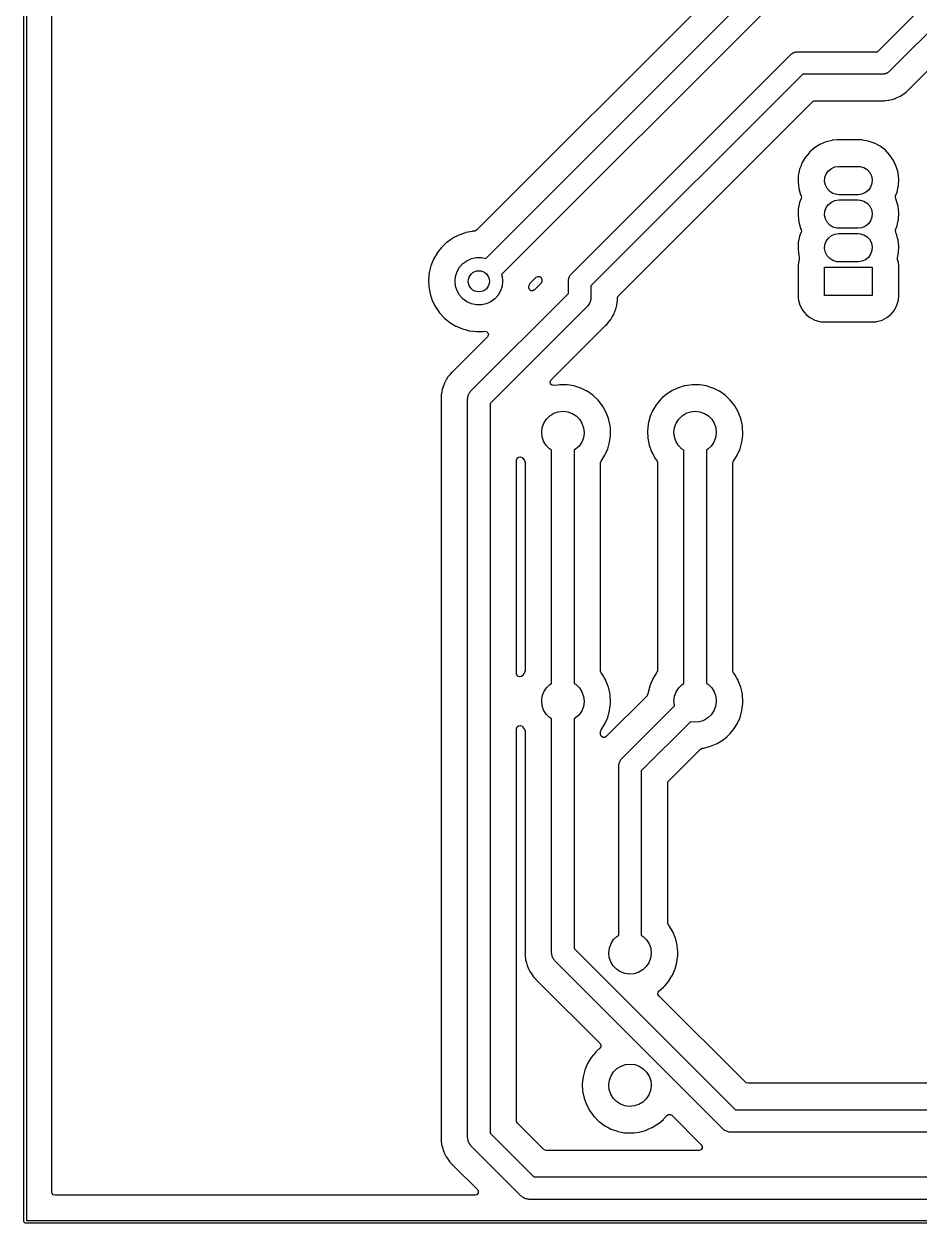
# Model space of a CAD drawing. Extents: x 86.3 to 160.1, y -151.8 to -76.2.
# Drawn here: x 86.31 to 120.14, y -151.81 to -106.47 of the extents above; entities that cross this region are included whole.
import ezdxf

# ---------------------------------------------------------------- set-up
doc = ezdxf.new("R2010")
doc.units = 0
doc.layers.add('BLACK', color=7, linetype='CONTINUOUS')

msp = doc.modelspace()

# ---------------------------------------------------------------- linework, layer by layer
at = {"layer": 'BLACK', "linetype": 'CONTINUOUS'}
for p, q in [((86.31, -151.765), (86.31, -76.2)), ((86.41, -76.25), (86.41, -151.715)), ((87.3605, -150.638), (87.3605, -77.3265)), ((113.847, -103.847), (103.42, -114.274)), ((103.764, -115.345), (114.634, -104.474)), ((118.569, -107.525), (121.495, -104.599)), ((122.221, -105.076), (119.046, -108.251)), ((115.111, -105.2), (104.363, -115.948)), ((119.833, -108.878), (122.889, -105.822)), ((107.014, -115.904), (115.269, -107.649)), ((115.269, -107.649), (115.297, -107.63)), ((115.297, -107.63), (115.32, -107.606)), ((115.32, -107.606), (115.35, -107.591)), ((115.35, -107.591), (115.377, -107.571)), ((115.377, -107.571), (115.409, -107.561)), ((115.409, -107.561), (115.439, -107.546)), ((115.439, -107.546), (115.472, -107.541)), ((115.472, -107.541), (115.504, -107.53)), ((115.504, -107.53), (115.537, -107.53)), ((115.537, -107.53), (115.57, -107.525)), ((115.57, -107.525), (118.569, -107.525)), ((118.843, -108.359), (118.811, -108.37)), ((118.876, -108.354), (118.843, -108.359)), ((118.906, -108.339), (118.876, -108.354)), ((118.938, -108.329), (118.906, -108.339)), ((118.965, -108.309), (118.938, -108.329)), ((118.995, -108.294), (118.965, -108.309)), ((119.018, -108.27), (118.995, -108.294)), ((119.046, -108.251), (119.018, -108.27)), ((115.746, -108.375), (107.74, -116.381)), ((118.745, -108.375), (115.746, -108.375)), ((118.778, -108.37), (118.745, -108.375)), ((118.811, -108.37), (118.778, -108.37)), ((119.286, -109.27), (119.339, -109.246)), ((119.339, -109.246), (119.34, -109.245)), ((119.34, -109.245), (119.441, -109.2)), ((119.441, -109.2), (119.445, -109.197)), ((119.445, -109.197), (119.449, -109.195)), ((119.449, -109.195), (119.453, -109.192)), ((119.453, -109.192), (119.458, -109.19)), ((119.458, -109.19), (119.549, -109.127)), ((119.549, -109.127), (119.55, -109.126)), ((119.55, -109.126), (119.641, -109.065)), ((119.641, -109.065), (119.645, -109.061)), ((119.645, -109.061), (119.649, -109.058)), ((119.649, -109.058), (119.65, -109.058)), ((119.65, -109.057), (119.654, -109.055)), ((119.65, -109.058), (119.65, -109.057)), ((119.65, -109.058), (119.65, -109.058)), ((119.654, -109.055), (119.657, -109.052)), ((119.657, -109.052), (119.676, -109.035)), ((119.676, -109.035), (119.739, -108.972)), ((119.739, -108.972), (119.741, -108.97)), ((119.741, -108.97), (119.813, -108.902)), ((119.813, -108.902), (119.816, -108.898)), ((119.816, -108.898), (119.821, -108.892)), ((119.821, -108.892), (119.833, -108.878)), ((110.547, -114.989), (116.124, -109.412)), ((116.124, -109.412), (116.186, -109.378)), ((116.186, -109.378), (116.213, -109.375)), ((116.213, -109.375), (118.69, -109.375)), ((118.69, -109.375), (118.699, -109.376)), ((118.699, -109.376), (118.76, -109.38)), ((118.76, -109.38), (118.76, -109.38)), ((118.76, -109.38), (118.765, -109.381)), ((118.765, -109.381), (118.822, -109.375)), ((118.822, -109.375), (118.875, -109.37)), ((118.875, -109.37), (118.876, -109.37)), ((118.876, -109.37), (118.981, -109.361)), ((118.981, -109.361), (118.986, -109.36)), ((118.981, -109.361), (118.981, -109.361)), ((118.986, -109.36), (118.991, -109.359)), ((118.991, -109.359), (118.996, -109.358)), ((118.996, -109.358), (119, -109.357)), ((119, -109.357), (119.006, -109.357)), ((119.006, -109.357), (119.112, -109.328)), ((119.112, -109.328), (119.114, -109.327)), ((119.114, -109.327), (119.203, -109.304)), ((119.203, -109.304), (119.215, -109.301)), ((119.215, -109.301), (119.22, -109.299)), ((119.215, -109.301), (119.215, -109.301)), ((119.22, -109.299), (119.225, -109.297)), ((119.225, -109.297), (119.229, -109.296)), ((119.229, -109.296), (119.234, -109.294)), ((119.234, -109.294), (119.239, -109.293)), ((119.239, -109.293), (119.244, -109.29)), ((119.244, -109.29), (119.286, -109.27)), ((119.244, -109.29), (119.244, -109.29)), ((116.396, -111.03), (116.187, -111.161)), ((116.401, -111.028), (116.396, -111.03)), ((116.619, -110.935), (116.401, -111.028)), ((116.401, -111.028), (116.401, -111.028)), ((116.624, -110.933), (116.619, -110.935)), ((116.619, -110.935), (116.619, -110.935)), ((116.629, -110.932), (116.624, -110.933)), ((116.859, -110.876), (116.629, -110.932)), ((116.629, -110.932), (116.629, -110.932)), ((116.864, -110.874), (116.859, -110.876)), ((116.859, -110.876), (116.859, -110.876)), ((116.869, -110.874), (116.864, -110.874)), ((117.045, -110.86), (116.869, -110.874)), ((116.869, -110.874), (116.869, -110.874)), ((117.048, -110.859), (117.045, -110.86)), ((117.045, -110.86), (117.045, -110.86)), ((117.95, -110.859), (117.048, -110.859)), ((117.951, -110.86), (117.95, -110.859)), ((117.976, -110.861), (117.951, -110.86)), ((117.951, -110.86), (117.951, -110.86)), ((117.98, -110.861), (117.976, -110.861)), ((117.976, -110.861), (117.976, -110.861)), ((117.984, -110.862), (117.98, -110.861)), ((118.065, -110.876), (117.984, -110.862)), ((117.984, -110.862), (117.984, -110.862)), ((118.223, -110.903), (118.065, -110.876)), ((118.228, -110.905), (118.223, -110.903)), ((118.452, -110.982), (118.228, -110.905)), ((118.457, -110.983), (118.452, -110.982)), ((118.452, -110.982), (118.452, -110.982)), ((118.461, -110.986), (118.457, -110.983)), ((118.67, -111.098), (118.461, -110.986)), ((115.842, -111.52), (115.729, -111.715)), ((115.845, -111.516), (115.842, -111.52)), ((115.849, -111.511), (115.845, -111.516)), ((115.999, -111.329), (115.849, -111.511)), ((116.002, -111.325), (115.999, -111.329)), ((115.999, -111.329), (115.999, -111.329)), ((116.187, -111.161), (116.002, -111.325)), ((118.674, -111.1), (118.67, -111.098)), ((118.67, -111.098), (118.67, -111.098)), ((118.871, -111.25), (118.674, -111.1)), ((119.041, -111.43), (118.871, -111.25)), ((119.179, -111.634), (119.041, -111.43)), ((115.631, -111.965), (115.603, -112.101)), ((115.632, -111.96), (115.631, -111.965)), ((115.631, -111.965), (115.631, -111.965)), ((115.671, -111.858), (115.632, -111.96)), ((115.719, -111.734), (115.671, -111.858)), ((115.721, -111.729), (115.719, -111.734)), ((115.729, -111.715), (115.721, -111.729)), ((116.72, -112.029), (116.833, -111.937)), ((116.833, -111.937), (116.966, -111.88)), ((116.966, -111.88), (117.11, -111.86)), ((117.11, -111.86), (117.84, -111.86)), ((117.84, -111.86), (117.918, -111.866)), ((117.918, -111.866), (118.058, -111.906)), ((118.058, -111.906), (118.181, -111.983)), ((118.181, -111.983), (118.279, -112.09)), ((119.284, -111.858), (119.179, -111.634)), ((119.351, -112.096), (119.284, -111.858)), ((115.582, -112.202), (115.57, -112.449)), ((115.603, -112.101), (115.582, -112.202)), ((116.576, -112.429), (116.587, -112.284)), ((116.605, -112.571), (116.576, -112.429)), ((116.587, -112.284), (116.636, -112.147)), ((116.636, -112.147), (116.72, -112.029)), ((118.279, -112.09), (118.345, -112.219)), ((118.345, -112.219), (118.374, -112.361)), ((118.374, -112.361), (118.363, -112.506)), ((119.352, -112.101), (119.351, -112.096)), ((119.369, -112.248), (119.352, -112.101)), ((119.368, -112.588), (119.38, -112.341)), ((119.38, -112.341), (119.369, -112.248)), ((115.57, -112.449), (115.599, -112.694)), ((115.599, -112.694), (115.666, -112.932)), ((116.671, -112.7), (116.605, -112.571)), ((116.769, -112.807), (116.671, -112.7)), ((116.892, -112.884), (116.769, -112.807)), ((117.032, -112.924), (116.892, -112.884)), ((118.117, -112.853), (117.984, -112.91)), ((118.23, -112.761), (118.117, -112.853)), ((118.314, -112.643), (118.23, -112.761)), ((118.363, -112.506), (118.314, -112.643)), ((119.261, -112.978), (119.318, -112.83)), ((119.318, -112.83), (119.359, -112.633)), ((119.359, -112.633), (119.367, -112.593)), ((119.367, -112.593), (119.368, -112.588)), ((119.367, -112.593), (119.367, -112.593)), ((115.632, -113.23), (115.582, -113.472)), ((115.691, -113.077), (115.632, -113.23)), ((115.666, -112.932), (115.668, -112.937)), ((115.668, -112.937), (115.688, -112.978)), ((115.688, -112.978), (115.698, -113.048)), ((115.698, -113.048), (115.691, -113.077)), ((116.636, -113.417), (116.72, -113.299)), ((116.72, -113.299), (116.833, -113.207)), ((116.833, -113.207), (116.966, -113.15)), ((116.966, -113.15), (117.11, -113.13)), ((117.11, -112.93), (117.032, -112.924)), ((117.84, -112.93), (117.11, -112.93)), ((117.11, -113.13), (117.84, -113.13)), ((117.984, -112.91), (117.84, -112.93)), ((117.84, -113.13), (117.918, -113.136)), ((117.918, -113.136), (118.058, -113.176)), ((118.058, -113.176), (118.181, -113.253)), ((118.181, -113.253), (118.279, -113.36)), ((119.252, -113.012), (119.259, -112.983)), ((119.262, -113.082), (119.252, -113.012)), ((119.259, -112.983), (119.261, -112.978)), ((119.284, -113.128), (119.262, -113.082)), ((119.351, -113.366), (119.284, -113.128)), ((115.582, -113.472), (115.57, -113.719)), ((115.57, -113.719), (115.599, -113.964)), ((116.576, -113.699), (116.587, -113.554)), ((116.605, -113.841), (116.576, -113.699)), ((116.587, -113.554), (116.636, -113.417)), ((118.279, -113.36), (118.345, -113.489)), ((118.363, -113.776), (118.314, -113.913)), ((118.345, -113.489), (118.374, -113.631)), ((118.374, -113.631), (118.363, -113.776)), ((119.38, -113.611), (119.351, -113.366)), ((119.368, -113.858), (119.38, -113.611)), ((115.599, -113.964), (115.666, -114.202)), ((115.666, -114.202), (115.668, -114.207)), ((115.668, -114.207), (115.688, -114.248)), ((115.688, -114.248), (115.698, -114.318)), ((116.671, -113.97), (116.605, -113.841)), ((116.769, -114.077), (116.671, -113.97)), ((116.892, -114.154), (116.769, -114.077)), ((117.032, -114.194), (116.892, -114.154)), ((117.11, -114.2), (117.032, -114.194)), ((117.84, -114.2), (117.11, -114.2)), ((117.984, -114.18), (117.84, -114.2)), ((118.117, -114.123), (117.984, -114.18)), ((118.23, -114.031), (118.117, -114.123)), ((118.314, -113.913), (118.23, -114.031)), ((119.252, -114.282), (119.259, -114.253)), ((119.259, -114.253), (119.316, -114.105)), ((119.316, -114.105), (119.318, -114.1)), ((119.316, -114.105), (119.316, -114.105)), ((119.318, -114.1), (119.368, -113.858)), ((102.432, -114.636), (102.29, -114.737)), ((102.506, -114.583), (102.432, -114.636)), ((102.509, -114.58), (102.506, -114.583)), ((102.506, -114.583), (102.506, -114.583)), ((102.748, -114.456), (102.509, -114.58)), ((103.002, -114.367), (102.748, -114.456)), ((103.007, -114.366), (103.002, -114.367)), ((103.262, -114.316), (103.007, -114.366)), ((103.007, -114.366), (103.007, -114.366)), ((103.266, -114.315), (103.262, -114.316)), ((103.262, -114.316), (103.262, -114.316)), ((103.311, -114.312), (103.266, -114.315)), ((103.338, -114.311), (103.311, -114.312)), ((103.358, -114.308), (103.338, -114.311)), ((103.42, -114.274), (103.358, -114.308)), ((115.632, -114.5), (115.582, -114.742)), ((115.691, -114.347), (115.632, -114.5)), ((115.698, -114.318), (115.691, -114.347)), ((116.587, -114.824), (116.636, -114.687)), ((116.636, -114.687), (116.72, -114.569)), ((116.72, -114.569), (116.833, -114.477)), ((116.833, -114.477), (116.966, -114.42)), ((116.966, -114.42), (117.11, -114.4)), ((117.11, -114.4), (117.84, -114.4)), ((117.84, -114.4), (117.918, -114.406)), ((117.918, -114.406), (118.058, -114.446)), ((118.058, -114.446), (118.181, -114.523)), ((118.181, -114.523), (118.279, -114.63)), ((118.279, -114.63), (118.345, -114.759)), ((119.262, -114.352), (119.252, -114.282)), ((119.284, -114.398), (119.262, -114.352)), ((119.301, -114.458), (119.284, -114.398)), ((119.335, -114.578), (119.301, -114.458)), ((119.351, -114.636), (119.335, -114.578)), ((119.38, -114.881), (119.351, -114.636)), ((101.927, -115.138), (101.796, -115.363)), ((101.929, -115.134), (101.927, -115.138)), ((102.096, -114.923), (101.929, -115.134)), ((102.144, -114.876), (102.096, -114.923)), ((102.287, -114.74), (102.144, -114.876)), ((102.29, -114.737), (102.287, -114.74)), ((102.287, -114.74), (102.287, -114.74)), ((108.778, -116.758), (110.547, -114.989)), ((115.582, -114.742), (115.57, -114.989)), ((115.57, -114.989), (115.599, -115.234)), ((116.576, -114.969), (116.587, -114.824)), ((116.605, -115.111), (116.576, -114.969)), ((116.671, -115.24), (116.605, -115.111)), ((118.363, -115.046), (118.314, -115.183)), ((118.345, -114.759), (118.374, -114.901)), ((118.374, -114.901), (118.363, -115.046)), ((119.329, -115.315), (119.367, -115.133)), ((119.367, -115.133), (119.368, -115.128)), ((119.367, -115.133), (119.367, -115.133)), ((119.368, -115.128), (119.38, -114.881)), ((101.693, -115.616), (101.628, -115.877)), ((101.794, -115.367), (101.693, -115.616)), ((101.796, -115.363), (101.794, -115.367)), ((101.796, -115.363), (101.796, -115.363)), ((102.777, -115.676), (102.903, -115.536)), ((102.903, -115.536), (103.055, -115.426)), ((103.055, -115.426), (103.227, -115.349)), ((103.227, -115.349), (103.411, -115.31)), ((103.411, -115.31), (103.599, -115.31)), ((103.599, -115.31), (103.764, -115.345)), ((115.585, -115.492), (115.575, -115.612)), ((115.575, -115.612), (115.575, -116.798)), ((115.619, -115.375), (115.585, -115.492)), ((115.599, -115.234), (115.619, -115.305)), ((115.619, -115.305), (115.619, -115.375)), ((116.769, -115.347), (116.671, -115.24)), ((116.892, -115.424), (116.769, -115.347)), ((117.032, -115.464), (116.892, -115.424)), ((117.11, -115.47), (117.032, -115.464)), ((117.84, -115.47), (117.11, -115.47)), ((117.984, -115.45), (117.84, -115.47)), ((118.117, -115.393), (117.984, -115.45)), ((118.23, -115.301), (118.117, -115.393)), ((118.314, -115.183), (118.23, -115.301)), ((119.331, -115.376), (119.329, -115.315)), ((119.365, -115.492), (119.331, -115.376)), ((119.375, -115.612), (119.365, -115.492)), ((119.375, -116.798), (119.375, -115.612)), ((101.628, -115.877), (101.601, -116.145)), ((102.605, -116.205), (102.625, -116.018)), ((102.625, -116.018), (102.683, -115.839)), ((102.683, -115.839), (102.777, -115.676)), ((104.363, -115.948), (104.385, -116.018)), ((104.385, -116.018), (104.405, -116.205)), ((105.438, -116.288), (105.674, -116.052)), ((105.674, -116.052), (105.737, -116.018)), ((105.737, -116.018), (105.808, -116.023)), ((105.808, -116.023), (105.864, -116.065)), ((105.864, -116.065), (105.889, -116.132)), ((106.911, -116.074), (106.926, -116.044)), ((106.926, -116.044), (106.936, -116.012)), ((106.936, -116.012), (106.956, -115.985)), ((106.956, -115.985), (106.971, -115.955)), ((106.971, -115.955), (106.995, -115.932)), ((106.995, -115.932), (107.014, -115.904)), ((116.575, -116.74), (116.575, -115.67)), ((116.575, -115.67), (118.375, -115.67)), ((118.375, -115.67), (118.375, -116.74)), ((101.601, -116.145), (101.602, -116.187)), ((101.602, -116.187), (101.609, -116.361)), ((101.609, -116.361), (101.611, -116.414)), ((101.611, -116.414), (101.66, -116.679)), ((102.625, -116.392), (102.605, -116.205)), ((102.683, -116.571), (102.625, -116.392)), ((104.385, -116.392), (104.327, -116.571)), ((104.405, -116.205), (104.385, -116.392)), ((105.392, -116.452), (105.393, -116.426)), ((105.417, -116.519), (105.392, -116.452)), ((105.393, -116.426), (105.395, -116.41)), ((105.395, -116.41), (105.402, -116.361)), ((105.402, -116.361), (105.431, -116.296)), ((105.474, -116.561), (105.417, -116.519)), ((105.431, -116.296), (105.438, -116.288)), ((105.852, -116.287), (105.607, -116.532)), ((105.868, -116.268), (105.852, -116.287)), ((105.889, -116.201), (105.868, -116.268)), ((105.889, -116.132), (105.889, -116.141)), ((105.889, -116.141), (105.889, -116.185)), ((105.889, -116.185), (105.889, -116.188)), ((105.889, -116.188), (105.889, -116.201)), ((106.89, -116.205), (106.895, -116.172)), ((106.89, -116.664), (106.89, -116.205)), ((106.895, -116.139), (106.906, -116.107)), ((106.895, -116.172), (106.895, -116.139)), ((106.906, -116.107), (106.911, -116.074)), ((107.74, -116.381), (107.74, -116.84)), ((101.66, -116.679), (101.745, -116.934)), ((101.745, -116.934), (101.747, -116.938)), ((101.747, -116.938), (101.747, -116.938)), ((101.747, -116.938), (101.829, -117.103)), ((102.777, -116.734), (102.683, -116.571)), ((102.903, -116.874), (102.777, -116.734)), ((103.055, -116.984), (102.903, -116.874)), ((103.204, -120.349), (106.89, -116.664)), ((104.107, -116.874), (103.955, -116.984)), ((104.233, -116.734), (104.107, -116.874)), ((104.327, -116.571), (104.233, -116.734)), ((105.545, -116.566), (105.474, -116.561)), ((105.607, -116.532), (105.545, -116.566)), ((107.719, -116.971), (107.704, -117.001)), ((107.724, -116.938), (107.719, -116.971)), ((107.735, -116.906), (107.724, -116.938)), ((107.74, -116.84), (107.735, -116.873)), ((107.735, -116.873), (107.735, -116.906)), ((108.739, -116.975), (108.74, -116.949)), ((108.739, -116.979), (108.739, -116.975)), ((108.74, -116.86), (108.741, -116.857)), ((108.74, -116.949), (108.74, -116.86)), ((108.741, -116.844), (108.762, -116.777)), ((108.741, -116.857), (108.741, -116.844)), ((108.762, -116.777), (108.778, -116.758)), ((115.575, -116.798), (115.575, -116.801)), ((115.575, -116.801), (115.575, -116.801)), ((115.575, -116.801), (115.58, -116.858)), ((115.58, -116.858), (115.585, -116.918)), ((115.585, -116.918), (115.641, -117.113)), ((118.375, -116.74), (116.575, -116.74)), ((119.309, -117.113), (119.365, -116.918)), ((119.365, -116.918), (119.37, -116.858)), ((119.37, -116.858), (119.375, -116.801)), ((119.375, -116.801), (119.375, -116.798)), ((119.375, -116.801), (119.375, -116.801)), ((101.829, -117.103), (101.865, -117.175)), ((101.865, -117.175), (102.018, -117.396)), ((102.018, -117.396), (102.021, -117.4)), ((102.021, -117.4), (102.198, -117.591)), ((103.227, -117.061), (103.055, -116.984)), ((103.411, -117.1), (103.227, -117.061)), ((103.599, -117.1), (103.411, -117.1)), ((103.783, -117.061), (103.599, -117.1)), ((103.955, -116.984), (103.783, -117.061)), ((107.616, -117.141), (103.93, -120.826)), ((107.635, -117.113), (107.616, -117.141)), ((107.659, -117.09), (107.635, -117.113)), ((107.674, -117.06), (107.659, -117.09)), ((107.694, -117.033), (107.674, -117.06)), ((107.704, -117.001), (107.694, -117.033)), ((108.614, -117.44), (108.617, -117.43)), ((108.617, -117.43), (108.651, -117.337)), ((108.651, -117.337), (108.652, -117.335)), ((108.652, -117.335), (108.689, -117.237)), ((108.689, -117.237), (108.691, -117.232)), ((108.691, -117.232), (108.692, -117.227)), ((108.692, -117.227), (108.693, -117.222)), ((108.693, -117.222), (108.694, -117.218)), ((108.694, -117.218), (108.696, -117.213)), ((108.696, -117.213), (108.716, -117.104)), ((108.716, -117.103), (108.737, -116.995)), ((108.716, -117.104), (108.716, -117.103)), ((108.737, -116.989), (108.738, -116.984)), ((108.737, -116.995), (108.737, -116.989)), ((108.738, -116.983), (108.739, -116.979)), ((108.738, -116.984), (108.738, -116.983)), ((108.738, -116.983), (108.738, -116.983)), ((108.738, -116.984), (108.738, -116.984)), ((115.641, -117.113), (115.735, -117.294)), ((115.735, -117.294), (115.864, -117.451)), ((119.086, -117.451), (119.215, -117.294)), ((119.215, -117.294), (119.309, -117.113)), ((102.198, -117.591), (102.198, -117.591)), ((102.198, -117.591), (102.201, -117.594)), ((102.201, -117.594), (102.409, -117.764)), ((102.409, -117.764), (102.64, -117.903)), ((108.284, -117.887), (108.29, -117.881)), ((108.29, -117.881), (108.337, -117.841)), ((108.337, -117.841), (108.341, -117.837)), ((108.341, -117.837), (108.344, -117.833)), ((108.344, -117.833), (108.41, -117.752)), ((108.344, -117.833), (108.344, -117.833)), ((108.41, -117.752), (108.412, -117.751)), ((108.412, -117.751), (108.483, -117.667)), ((108.483, -117.667), (108.485, -117.662)), ((108.485, -117.662), (108.488, -117.658)), ((108.488, -117.658), (108.491, -117.654)), ((108.491, -117.654), (108.494, -117.65)), ((108.494, -117.65), (108.549, -117.555)), ((108.549, -117.553), (108.603, -117.463)), ((108.549, -117.555), (108.549, -117.553)), ((108.603, -117.463), (108.605, -117.458)), ((108.603, -117.463), (108.603, -117.463)), ((108.605, -117.458), (108.607, -117.453)), ((108.607, -117.453), (108.609, -117.449)), ((108.609, -117.449), (108.611, -117.445)), ((108.611, -117.445), (108.614, -117.44)), ((115.864, -117.451), (115.869, -117.455)), ((115.869, -117.455), (115.873, -117.458)), ((115.873, -117.458), (116.021, -117.58)), ((116.021, -117.58), (116.202, -117.674)), ((116.202, -117.674), (116.397, -117.73)), ((116.397, -117.73), (116.429, -117.733)), ((116.429, -117.733), (116.514, -117.74)), ((116.514, -117.74), (116.514, -117.74)), ((116.514, -117.74), (116.517, -117.74)), ((116.517, -117.74), (118.433, -117.74)), ((118.433, -117.74), (118.436, -117.74)), ((118.436, -117.74), (118.521, -117.733)), ((118.436, -117.74), (118.436, -117.74)), ((118.521, -117.733), (118.553, -117.73)), ((118.553, -117.73), (118.748, -117.674)), ((118.748, -117.674), (118.929, -117.58)), ((118.929, -117.58), (119.077, -117.458)), ((119.077, -117.458), (119.081, -117.455)), ((119.081, -117.455), (119.086, -117.451)), ((103.83, -118.309), (102.536, -119.603)), ((102.64, -117.903), (102.644, -117.904)), ((102.644, -117.904), (102.644, -117.904)), ((102.644, -117.904), (102.884, -118.006)), ((102.884, -118.006), (102.884, -118.006)), ((102.884, -118.006), (102.888, -118.008)), ((102.888, -118.008), (102.984, -118.033)), ((102.984, -118.033), (103.144, -118.075)), ((103.144, -118.075), (103.144, -118.075)), ((103.144, -118.075), (103.148, -118.077)), ((103.148, -118.077), (103.152, -118.077)), ((103.152, -118.077), (103.152, -118.077)), ((103.152, -118.077), (103.301, -118.095)), ((103.301, -118.095), (103.415, -118.108)), ((103.415, -118.108), (103.684, -118.102)), ((103.684, -118.102), (103.72, -118.096)), ((103.72, -118.096), (103.79, -118.105)), ((103.79, -118.105), (103.845, -118.15)), ((103.848, -118.286), (103.83, -118.309)), ((103.845, -118.15), (103.867, -118.217)), ((103.867, -118.217), (103.848, -118.286)), ((106.236, -119.935), (108.284, -117.887)), ((102.476, -119.657), (102.41, -119.738)), ((102.479, -119.653), (102.476, -119.657)), ((102.53, -119.609), (102.479, -119.653)), ((102.536, -119.603), (102.53, -119.609)), ((102.204, -120.055), (102.169, -120.153)), ((102.206, -120.05), (102.204, -120.055)), ((102.204, -120.055), (102.204, -120.055)), ((102.209, -120.045), (102.206, -120.05)), ((102.211, -120.041), (102.209, -120.045)), ((102.213, -120.037), (102.211, -120.041)), ((102.215, -120.032), (102.213, -120.037)), ((102.271, -119.937), (102.215, -120.032)), ((102.323, -119.844), (102.271, -119.935)), ((102.271, -119.935), (102.271, -119.937)), ((102.326, -119.84), (102.323, -119.844)), ((102.323, -119.844), (102.323, -119.844)), ((102.329, -119.836), (102.326, -119.84)), ((102.332, -119.832), (102.329, -119.836)), ((102.335, -119.828), (102.332, -119.832)), ((102.337, -119.823), (102.335, -119.828)), ((102.408, -119.739), (102.337, -119.823)), ((102.41, -119.738), (102.408, -119.739)), ((106.199, -120.023), (106.22, -119.955)), ((106.219, -120.091), (106.199, -120.023)), ((106.272, -120.138), (106.219, -120.091)), ((106.22, -119.955), (106.236, -119.935)), ((106.342, -120.149), (106.272, -120.138)), ((106.49, -120.129), (106.342, -120.149)), ((106.57, -120.118), (106.49, -120.129)), ((106.574, -120.118), (106.57, -120.118)), ((106.704, -120.12), (106.574, -120.118)), ((106.574, -120.118), (106.574, -120.118)), ((106.837, -120.121), (106.704, -120.12)), ((106.842, -120.122), (106.837, -120.121)), ((106.941, -120.138), (106.842, -120.122)), ((106.842, -120.122), (106.842, -120.122)), ((107.101, -120.164), (106.941, -120.138)), ((111.57, -120.118), (111.305, -120.154)), ((111.574, -120.118), (111.57, -120.118)), ((111.704, -120.12), (111.574, -120.118)), ((111.574, -120.118), (111.574, -120.118)), ((111.837, -120.121), (111.704, -120.12)), ((111.842, -120.122), (111.837, -120.121)), ((111.941, -120.138), (111.842, -120.122)), ((111.842, -120.122), (111.842, -120.122)), ((112.101, -120.164), (111.941, -120.138)), ((102.081, -120.515), (102.079, -120.541)), ((102.079, -120.541), (102.079, -120.63)), ((102.082, -120.507), (102.081, -120.511)), ((102.081, -120.511), (102.081, -120.515)), ((102.083, -120.501), (102.082, -120.506)), ((102.082, -120.506), (102.082, -120.506)), ((102.082, -120.506), (102.082, -120.507)), ((102.082, -120.507), (102.082, -120.507)), ((102.104, -120.387), (102.083, -120.495)), ((102.083, -120.495), (102.083, -120.501)), ((102.123, -120.283), (102.104, -120.386)), ((102.104, -120.386), (102.104, -120.387)), ((102.124, -120.277), (102.123, -120.283)), ((102.126, -120.272), (102.124, -120.277)), ((102.127, -120.268), (102.126, -120.272)), ((102.128, -120.263), (102.127, -120.268)), ((102.129, -120.258), (102.128, -120.263)), ((102.168, -120.155), (102.129, -120.258)), ((102.169, -120.153), (102.168, -120.155)), ((103.085, -120.584), (103.096, -120.552)), ((103.085, -120.617), (103.085, -120.584)), ((103.096, -120.552), (103.101, -120.519)), ((103.101, -120.519), (103.116, -120.489)), ((103.116, -120.489), (103.126, -120.457)), ((103.126, -120.457), (103.146, -120.43)), ((103.146, -120.43), (103.161, -120.4)), ((103.161, -120.4), (103.185, -120.377)), ((103.185, -120.377), (103.204, -120.349)), ((107.356, -120.246), (107.101, -120.164)), ((107.361, -120.248), (107.356, -120.246)), ((107.592, -120.362), (107.361, -120.248)), ((107.361, -120.248), (107.361, -120.248)), ((107.596, -120.364), (107.592, -120.362)), ((107.816, -120.517), (107.596, -120.364)), ((108.011, -120.7), (107.816, -120.517)), ((110.523, -120.539), (110.421, -120.63)), ((110.581, -120.488), (110.523, -120.539)), ((110.585, -120.485), (110.581, -120.488)), ((110.801, -120.343), (110.585, -120.485)), ((110.585, -120.485), (110.585, -120.485)), ((110.805, -120.341), (110.801, -120.343)), ((110.995, -120.253), (110.805, -120.341)), ((111.043, -120.231), (110.995, -120.253)), ((111.048, -120.229), (111.043, -120.231)), ((111.043, -120.231), (111.043, -120.231)), ((111.269, -120.164), (111.048, -120.229)), ((111.3, -120.155), (111.269, -120.164)), ((111.305, -120.154), (111.3, -120.155)), ((111.3, -120.155), (111.3, -120.155)), ((112.356, -120.246), (112.101, -120.164)), ((112.361, -120.248), (112.356, -120.246)), ((112.592, -120.362), (112.361, -120.248)), ((112.361, -120.248), (112.361, -120.248)), ((112.596, -120.364), (112.592, -120.362)), ((112.816, -120.517), (112.596, -120.364)), ((113.011, -120.7), (112.816, -120.517)), ((102.079, -120.633), (102.077, -120.737)), ((102.077, -120.737), (102.078, -120.743)), ((102.078, -120.743), (102.078, -120.743)), ((102.078, -120.743), (102.078, -120.745)), ((102.078, -120.745), (102.079, -120.763)), ((102.079, -120.63), (102.079, -120.633)), ((102.079, -120.763), (102.079, -148.535)), ((103.08, -120.65), (103.085, -120.617)), ((103.08, -148.59), (103.08, -120.65)), ((103.93, -120.826), (103.93, -148.414)), ((108.177, -120.91), (108.011, -120.7)), ((108.31, -121.143), (108.177, -120.91)), ((110.21, -120.872), (110.071, -121.1)), ((110.381, -120.666), (110.21, -120.872)), ((110.421, -120.63), (110.381, -120.666)), ((113.177, -120.91), (113.011, -120.7)), ((113.31, -121.143), (113.177, -120.91)), ((105.963, -121.564), (106.06, -121.414)), ((106.06, -121.414), (106.187, -121.29)), ((106.187, -121.29), (106.339, -121.196)), ((106.339, -121.196), (106.508, -121.139)), ((106.508, -121.139), (106.686, -121.12)), ((106.686, -121.12), (106.863, -121.141)), ((106.863, -121.141), (107.031, -121.201)), ((107.031, -121.201), (107.181, -121.297)), ((107.181, -121.297), (107.307, -121.423)), ((107.307, -121.423), (107.401, -121.574)), ((108.407, -121.392), (108.31, -121.143)), ((108.408, -121.397), (108.407, -121.392)), ((108.455, -121.606), (108.408, -121.397)), ((109.93, -121.494), (109.902, -121.606)), ((109.967, -121.352), (109.93, -121.494)), ((109.968, -121.347), (109.967, -121.352)), ((109.967, -121.352), (109.967, -121.352)), ((109.987, -121.3), (109.968, -121.347)), ((110.069, -121.105), (109.987, -121.3)), ((110.071, -121.1), (110.069, -121.105)), ((110.069, -121.105), (110.069, -121.105)), ((110.963, -121.564), (111.06, -121.414)), ((111.06, -121.414), (111.187, -121.29)), ((111.187, -121.29), (111.339, -121.196)), ((111.339, -121.196), (111.508, -121.139)), ((111.508, -121.139), (111.686, -121.12)), ((111.686, -121.12), (111.863, -121.141)), ((111.863, -121.141), (112.031, -121.201)), ((112.031, -121.201), (112.181, -121.297)), ((112.181, -121.297), (112.307, -121.423)), ((112.307, -121.423), (112.401, -121.574)), ((113.407, -121.392), (113.31, -121.143)), ((113.408, -121.397), (113.407, -121.392)), ((113.455, -121.606), (113.408, -121.397)), ((105.88, -121.909), (105.902, -121.732)), ((105.897, -122.086), (105.88, -121.909)), ((105.902, -121.732), (105.963, -121.564)), ((107.401, -121.574), (107.46, -121.743)), ((107.48, -121.942), (107.455, -122.119)), ((107.46, -121.743), (107.48, -121.92)), ((107.48, -121.92), (107.48, -121.942)), ((108.466, -121.653), (108.455, -121.606)), ((108.466, -121.658), (108.466, -121.653)), ((108.476, -121.788), (108.466, -121.658)), ((108.466, -121.658), (108.466, -121.658)), ((108.486, -121.92), (108.476, -121.788)), ((108.483, -122.014), (108.486, -121.92)), ((109.902, -121.606), (109.875, -121.873)), ((109.875, -121.873), (109.888, -122.14)), ((110.88, -121.909), (110.902, -121.732)), ((110.897, -122.086), (110.88, -121.909)), ((110.902, -121.732), (110.963, -121.564)), ((112.401, -121.574), (112.46, -121.743)), ((112.48, -121.942), (112.455, -122.119)), ((112.46, -121.743), (112.48, -121.92)), ((112.48, -121.92), (112.48, -121.942)), ((113.466, -121.653), (113.455, -121.606)), ((113.466, -121.658), (113.466, -121.653)), ((113.476, -121.788), (113.466, -121.658)), ((113.466, -121.658), (113.466, -121.658)), ((113.486, -121.92), (113.476, -121.788)), ((113.483, -122.014), (113.486, -121.92)), ((105.954, -122.256), (105.897, -122.086)), ((106.046, -122.408), (105.954, -122.256)), ((106.17, -122.536), (106.046, -122.408)), ((107.392, -122.286), (107.293, -122.434)), ((107.455, -122.119), (107.392, -122.286)), ((108.377, -122.538), (108.434, -122.333)), ((108.434, -122.333), (108.448, -122.284)), ((108.448, -122.284), (108.449, -122.28)), ((108.448, -122.284), (108.448, -122.284)), ((108.449, -122.28), (108.467, -122.14)), ((108.467, -122.14), (108.483, -122.018)), ((108.483, -122.018), (108.483, -122.014)), ((108.483, -122.018), (108.483, -122.018)), ((109.888, -122.14), (109.94, -122.403)), ((109.94, -122.403), (110.031, -122.654)), ((110.954, -122.256), (110.897, -122.086)), ((111.046, -122.408), (110.954, -122.256)), ((111.17, -122.536), (111.046, -122.408)), ((112.392, -122.286), (112.293, -122.434)), ((112.455, -122.119), (112.392, -122.286)), ((113.377, -122.538), (113.434, -122.333)), ((113.434, -122.333), (113.448, -122.284)), ((113.448, -122.284), (113.449, -122.28)), ((113.448, -122.284), (113.448, -122.284)), ((113.449, -122.28), (113.467, -122.14)), ((113.467, -122.14), (113.483, -122.018)), ((113.483, -122.018), (113.483, -122.014)), ((113.483, -122.018), (113.483, -122.018)), ((104.951, -122.898), (105.004, -122.851)), ((105.004, -122.851), (105.074, -122.841)), ((105.074, -122.841), (105.139, -122.871)), ((105.139, -122.871), (105.157, -122.89)), ((106.255, -122.592), (106.17, -122.536)), ((106.255, -131.408), (106.255, -122.592)), ((107.164, -122.557), (107.105, -122.592)), ((107.105, -122.592), (107.105, -131.408)), ((107.293, -122.434), (107.164, -122.557)), ((108.126, -123.001), (108.264, -122.785)), ((108.264, -122.785), (108.267, -122.782)), ((108.264, -122.785), (108.264, -122.785)), ((108.267, -122.782), (108.377, -122.538)), ((110.031, -122.654), (110.033, -122.659)), ((110.033, -122.659), (110.115, -122.811)), ((110.115, -122.811), (110.157, -122.89)), ((111.255, -122.592), (111.17, -122.536)), ((111.255, -131.408), (111.255, -122.592)), ((112.164, -122.557), (112.105, -122.592)), ((112.105, -122.592), (112.105, -131.408)), ((112.293, -122.434), (112.164, -122.557)), ((113.126, -123.001), (113.264, -122.785)), ((113.264, -122.785), (113.267, -122.782)), ((113.264, -122.785), (113.264, -122.785)), ((113.267, -122.782), (113.377, -122.538)), ((104.93, -122.966), (104.951, -122.898)), ((104.93, -131.042), (104.93, -122.966)), ((105.157, -122.89), (105.163, -122.898)), ((105.163, -122.898), (105.229, -122.987)), ((105.229, -122.987), (105.254, -123.053)), ((105.254, -123.053), (105.254, -123.062)), ((105.254, -123.062), (105.254, -130.933)), ((108.105, -123.069), (108.126, -123.001)), ((108.105, -130.936), (108.105, -123.069)), ((110.157, -122.89), (110.16, -122.894)), ((110.16, -122.894), (110.16, -122.894)), ((110.16, -122.894), (110.229, -122.987)), ((110.229, -122.987), (110.254, -123.053)), ((110.254, -123.053), (110.254, -123.062)), ((110.254, -123.062), (110.254, -130.933)), ((113.105, -123.069), (113.126, -123.001)), ((113.105, -130.936), (113.105, -123.069)), ((105.21, -131.032), (105.184, -131.074)), ((105.213, -131.028), (105.21, -131.032)), ((105.225, -131.013), (105.213, -131.028)), ((105.213, -131.028), (105.213, -131.028)), ((105.234, -131.001), (105.225, -131.013)), ((105.254, -130.933), (105.234, -131.001)), ((108.106, -130.948), (108.105, -130.936)), ((108.133, -131.014), (108.106, -130.948)), ((108.177, -131.07), (108.133, -131.014)), ((110.21, -131.032), (110.184, -131.074)), ((110.213, -131.028), (110.21, -131.032)), ((110.225, -131.013), (110.213, -131.028)), ((110.213, -131.028), (110.213, -131.028)), ((110.234, -131.001), (110.225, -131.013)), ((110.254, -130.933), (110.234, -131.001)), ((113.106, -130.948), (113.105, -130.936)), ((113.133, -131.014), (113.106, -130.948)), ((113.177, -131.07), (113.133, -131.014)), ((104.937, -131.08), (104.93, -131.042)), ((104.976, -131.139), (104.937, -131.08)), ((105.042, -131.167), (104.976, -131.139)), ((105.112, -131.155), (105.042, -131.167)), ((105.164, -131.107), (105.112, -131.155)), ((105.184, -131.074), (105.164, -131.107)), ((106.06, -131.574), (106.187, -131.45)), ((106.187, -131.45), (106.255, -131.408)), ((107.105, -131.408), (107.181, -131.457)), ((107.181, -131.457), (107.307, -131.583)), ((108.26, -131.216), (108.177, -131.07)), ((108.305, -131.294), (108.26, -131.216)), ((108.31, -131.303), (108.305, -131.294)), ((108.311, -131.307), (108.31, -131.303)), ((108.405, -131.548), (108.311, -131.307)), ((108.311, -131.307), (108.311, -131.307)), ((109.978, -131.481), (109.968, -131.507)), ((110.069, -131.265), (109.978, -131.481)), ((110.071, -131.26), (110.069, -131.265)), ((110.069, -131.265), (110.069, -131.265)), ((110.075, -131.255), (110.071, -131.26)), ((110.184, -131.074), (110.075, -131.255)), ((111.06, -131.574), (111.187, -131.45)), ((111.187, -131.45), (111.255, -131.408)), ((112.105, -131.408), (112.181, -131.457)), ((112.181, -131.457), (112.307, -131.583)), ((113.26, -131.216), (113.177, -131.07)), ((113.305, -131.294), (113.26, -131.216)), ((113.31, -131.303), (113.305, -131.294)), ((113.311, -131.307), (113.31, -131.303)), ((113.405, -131.548), (113.311, -131.307)), ((113.311, -131.307), (113.311, -131.307)), ((105.88, -132.069), (105.902, -131.892)), ((105.902, -131.892), (105.963, -131.724)), ((105.963, -131.724), (106.06, -131.574)), ((107.307, -131.583), (107.401, -131.734)), ((107.401, -131.734), (107.46, -131.903)), ((107.46, -131.903), (107.48, -132.08)), ((109.862, -131.882), (108.321, -133.423)), ((108.407, -131.552), (108.405, -131.548)), ((108.43, -131.654), (108.407, -131.552)), ((108.455, -131.766), (108.43, -131.654)), ((108.466, -131.813), (108.455, -131.766)), ((108.466, -131.818), (108.466, -131.813)), ((108.47, -131.868), (108.466, -131.818)), ((108.466, -131.818), (108.466, -131.818)), ((108.486, -132.08), (108.47, -131.868)), ((109.871, -131.872), (109.862, -131.882)), ((109.898, -131.806), (109.871, -131.872)), ((109.901, -131.771), (109.898, -131.806)), ((109.902, -131.766), (109.901, -131.771)), ((109.901, -131.771), (109.901, -131.771)), ((109.903, -131.76), (109.902, -131.766)), ((109.967, -131.512), (109.903, -131.76)), ((109.968, -131.507), (109.967, -131.512)), ((109.967, -131.512), (109.967, -131.512)), ((110.88, -132.069), (110.902, -131.892)), ((110.902, -131.892), (110.963, -131.724)), ((110.963, -131.724), (111.06, -131.574)), ((112.307, -131.583), (112.401, -131.734)), ((112.401, -131.734), (112.46, -131.903)), ((112.46, -131.903), (112.48, -132.08)), ((113.407, -131.552), (113.405, -131.548)), ((113.43, -131.654), (113.407, -131.552)), ((113.455, -131.766), (113.43, -131.654)), ((113.466, -131.813), (113.455, -131.766)), ((113.466, -131.818), (113.466, -131.813)), ((113.47, -131.868), (113.466, -131.818)), ((113.466, -131.818), (113.466, -131.818)), ((113.486, -132.08), (113.47, -131.868)), ((105.897, -132.246), (105.88, -132.069)), ((105.954, -132.416), (105.897, -132.246)), ((107.455, -132.279), (107.392, -132.446)), ((107.48, -132.102), (107.455, -132.279)), ((107.48, -132.08), (107.48, -132.102)), ((108.449, -132.44), (108.483, -132.174)), ((108.483, -132.174), (108.486, -132.08)), ((108.919, -134.239), (110.901, -132.258)), ((110.897, -132.246), (110.88, -132.069)), ((110.901, -132.258), (110.897, -132.246)), ((112.455, -132.279), (112.392, -132.446)), ((112.48, -132.102), (112.455, -132.279)), ((112.48, -132.08), (112.48, -132.102)), ((113.449, -132.44), (113.483, -132.174)), ((113.483, -132.174), (113.486, -132.08)), ((106.046, -132.568), (105.954, -132.416)), ((106.17, -132.696), (106.046, -132.568)), ((106.255, -132.752), (106.17, -132.696)), ((106.255, -141.605), (106.255, -132.752)), ((107.164, -132.717), (107.105, -132.752)), ((107.105, -132.752), (107.105, -141.429)), ((107.293, -132.594), (107.164, -132.717)), ((107.392, -132.446), (107.293, -132.594)), ((108.267, -132.942), (108.377, -132.698)), ((108.377, -132.698), (108.449, -132.44)), ((112.01, -132.809), (111.841, -132.864)), ((112.164, -132.717), (112.01, -132.809)), ((112.293, -132.594), (112.164, -132.717)), ((112.392, -132.446), (112.293, -132.594)), ((113.267, -132.942), (113.377, -132.698)), ((113.377, -132.698), (113.449, -132.44)), ((104.93, -133.126), (104.951, -133.058)), ((104.93, -147.947), (104.93, -133.126)), ((104.951, -133.058), (105.004, -133.011)), ((105.004, -133.011), (105.074, -133.001)), ((105.074, -133.001), (105.139, -133.031)), ((105.139, -133.031), (105.157, -133.05)), ((105.157, -133.05), (105.229, -133.147)), ((105.229, -133.147), (105.254, -133.213)), ((105.254, -133.213), (105.254, -133.222)), ((105.254, -133.222), (105.254, -141.55)), ((108.105, -133.229), (108.126, -133.161)), ((108.105, -133.334), (108.105, -133.229)), ((108.126, -133.161), (108.264, -132.945)), ((108.264, -132.945), (108.267, -132.942)), ((108.264, -132.945), (108.264, -132.945)), ((111.503, -132.858), (109.645, -134.716)), ((111.663, -132.88), (111.503, -132.858)), ((111.841, -132.864), (111.663, -132.88)), ((113, -133.306), (113.119, -133.17)), ((113.119, -133.17), (113.122, -133.167)), ((113.119, -133.17), (113.119, -133.17)), ((113.122, -133.167), (113.135, -133.147)), ((113.135, -133.147), (113.264, -132.945)), ((113.264, -132.945), (113.267, -132.942)), ((113.264, -132.945), (113.264, -132.945)), ((108.106, -133.343), (108.105, -133.334)), ((108.131, -133.41), (108.106, -133.343)), ((108.187, -133.452), (108.131, -133.41)), ((108.258, -133.457), (108.187, -133.452)), ((108.321, -133.423), (108.258, -133.457)), ((112.268, -133.787), (112.392, -133.734)), ((112.392, -133.734), (112.509, -133.683)), ((112.509, -133.683), (112.514, -133.682)), ((112.509, -133.683), (112.509, -133.683)), ((112.514, -133.682), (112.518, -133.679)), ((112.518, -133.679), (112.737, -133.543)), ((112.518, -133.679), (112.518, -133.679)), ((112.737, -133.543), (112.741, -133.541)), ((112.737, -133.543), (112.737, -133.543)), ((112.741, -133.541), (112.873, -133.429)), ((112.873, -133.429), (112.942, -133.371)), ((112.942, -133.371), (112.946, -133.368)), ((112.942, -133.371), (112.942, -133.371)), ((112.946, -133.368), (113, -133.306)), ((110.682, -135.094), (111.878, -133.898)), ((111.878, -133.898), (111.941, -133.863)), ((111.941, -133.863), (111.954, -133.861)), ((111.954, -133.861), (112.009, -133.855)), ((112.009, -133.855), (112.014, -133.854)), ((112.014, -133.854), (112.263, -133.788)), ((112.014, -133.854), (112.014, -133.854)), ((112.263, -133.788), (112.268, -133.787)), ((108.795, -134.54), (108.8, -134.507)), ((108.795, -140.933), (108.795, -134.54)), ((108.8, -134.474), (108.811, -134.442)), ((108.8, -134.507), (108.8, -134.474)), ((108.811, -134.442), (108.816, -134.409)), ((108.816, -134.409), (108.831, -134.379)), ((108.831, -134.379), (108.841, -134.347)), ((108.841, -134.347), (108.861, -134.32)), ((108.861, -134.32), (108.876, -134.29)), ((108.876, -134.29), (108.9, -134.267)), ((108.9, -134.267), (108.919, -134.239)), ((109.645, -134.716), (109.645, -140.933)), ((110.666, -135.115), (110.682, -135.094)), ((110.645, -135.183), (110.666, -135.115)), ((110.645, -140.461), (110.645, -135.183)), ((110.646, -140.473), (110.645, -140.461)), ((110.673, -140.539), (110.646, -140.473)), ((110.717, -140.595), (110.673, -140.539)), ((108.6, -141.099), (108.727, -140.975)), ((108.727, -140.975), (108.795, -140.933)), ((109.645, -140.933), (109.721, -140.982)), ((109.721, -140.982), (109.847, -141.108)), ((110.85, -140.828), (110.717, -140.595)), ((110.851, -140.832), (110.85, -140.828)), ((110.938, -141.055), (110.851, -140.832)), ((110.851, -140.832), (110.851, -140.832)), ((107.105, -141.429), (113.206, -147.53)), ((108.42, -141.594), (108.442, -141.417)), ((108.442, -141.417), (108.503, -141.249)), ((108.503, -141.249), (108.6, -141.099)), ((109.847, -141.108), (109.941, -141.259)), ((109.941, -141.259), (110, -141.428)), ((110, -141.428), (110.02, -141.605)), ((110.947, -141.077), (110.938, -141.055)), ((110.948, -141.082), (110.947, -141.077)), ((110.999, -141.308), (110.948, -141.082)), ((111.006, -141.338), (110.999, -141.308)), ((111.006, -141.343), (111.006, -141.338)), ((111.021, -141.55), (111.006, -141.343)), ((111.006, -141.343), (111.006, -141.343)), ((105.251, -141.608), (105.249, -141.625)), ((105.249, -141.625), (105.254, -141.668)), ((105.254, -141.559), (105.251, -141.608)), ((105.254, -141.55), (105.254, -141.559)), ((105.254, -141.668), (105.26, -141.735)), ((105.26, -141.735), (105.26, -141.736)), ((105.26, -141.736), (105.269, -141.841)), ((105.269, -141.841), (105.27, -141.846)), ((105.27, -141.846), (105.271, -141.851)), ((105.271, -141.851), (105.272, -141.856)), ((105.272, -141.856), (105.273, -141.86)), ((105.273, -141.86), (105.273, -141.866)), ((105.273, -141.866), (105.302, -141.972)), ((106.26, -141.638), (106.255, -141.605)), ((106.26, -141.671), (106.26, -141.638)), ((106.271, -141.703), (106.26, -141.671)), ((106.276, -141.736), (106.271, -141.703)), ((106.291, -141.766), (106.276, -141.736)), ((106.301, -141.798), (106.291, -141.766)), ((106.321, -141.825), (106.301, -141.798)), ((106.336, -141.855), (106.321, -141.825)), ((106.36, -141.878), (106.336, -141.855)), ((106.379, -141.906), (106.36, -141.878)), ((112.729, -148.256), (106.379, -141.906)), ((108.437, -141.771), (108.42, -141.594)), ((108.494, -141.941), (108.437, -141.771)), ((109.995, -141.804), (109.932, -141.971)), ((110.02, -141.627), (109.995, -141.804)), ((110.02, -141.605), (110.02, -141.627)), ((110.989, -141.965), (111.002, -141.866)), ((111.002, -141.866), (111.023, -141.703)), ((111.026, -141.605), (111.021, -141.55)), ((111.023, -141.699), (111.026, -141.605)), ((111.023, -141.703), (111.023, -141.699)), ((111.023, -141.703), (111.023, -141.703)), ((105.302, -141.972), (105.303, -141.974)), ((105.303, -141.974), (105.331, -142.08)), ((105.331, -142.08), (105.333, -142.085)), ((105.333, -142.085), (105.334, -142.089)), ((105.334, -142.089), (105.336, -142.094)), ((105.336, -142.094), (105.337, -142.099)), ((105.337, -142.099), (105.34, -142.104)), ((105.34, -142.104), (105.34, -142.104)), ((105.34, -142.104), (105.384, -142.199)), ((105.384, -142.199), (105.385, -142.2)), ((105.385, -142.2), (105.43, -142.301)), ((105.43, -142.301), (105.433, -142.305)), ((105.433, -142.305), (105.435, -142.309)), ((105.435, -142.309), (105.438, -142.313)), ((105.438, -142.313), (105.44, -142.318)), ((105.44, -142.318), (105.443, -142.323)), ((105.443, -142.323), (105.503, -142.409)), ((108.586, -142.093), (108.494, -141.941)), ((108.71, -142.221), (108.586, -142.093)), ((108.859, -142.319), (108.71, -142.221)), ((109.026, -142.381), (108.859, -142.319)), ((109.55, -142.334), (109.381, -142.389)), ((109.704, -142.242), (109.55, -142.334)), ((109.833, -142.119), (109.704, -142.242)), ((109.932, -141.971), (109.833, -142.119)), ((110.807, -142.467), (110.917, -142.223)), ((110.917, -142.223), (110.923, -142.199)), ((110.923, -142.199), (110.988, -141.969)), ((110.988, -141.969), (110.989, -141.965)), ((110.988, -141.969), (110.988, -141.969)), ((105.503, -142.409), (105.504, -142.41)), ((105.504, -142.41), (105.565, -142.501)), ((105.565, -142.501), (105.569, -142.505)), ((105.569, -142.505), (105.572, -142.509)), ((105.572, -142.509), (105.572, -142.51)), ((105.572, -142.51), (105.572, -142.51)), ((105.572, -142.51), (105.573, -142.51)), ((105.573, -142.51), (105.575, -142.514)), ((105.575, -142.514), (105.578, -142.517)), ((105.578, -142.517), (105.595, -142.536)), ((105.595, -142.536), (105.658, -142.599)), ((105.658, -142.599), (105.66, -142.601)), ((105.66, -142.601), (105.732, -142.676)), ((105.732, -142.676), (105.736, -142.68)), ((105.736, -142.68), (105.738, -142.681)), ((105.738, -142.681), (105.752, -142.693)), ((105.752, -142.693), (108.085, -145.026)), ((109.203, -142.405), (109.026, -142.381)), ((109.381, -142.389), (109.203, -142.405)), ((110.542, -142.828), (110.659, -142.695)), ((110.659, -142.695), (110.662, -142.692)), ((110.659, -142.695), (110.659, -142.695)), ((110.662, -142.692), (110.669, -142.681)), ((110.669, -142.681), (110.804, -142.47)), ((110.804, -142.47), (110.807, -142.467)), ((110.804, -142.47), (110.804, -142.47)), ((110.277, -143.157), (110.282, -143.087)), ((110.311, -143.22), (110.277, -143.157)), ((110.282, -143.087), (110.318, -143.034)), ((113.584, -146.493), (110.311, -143.22)), ((110.318, -143.034), (110.482, -142.896)), ((110.482, -142.896), (110.486, -142.893)), ((110.482, -142.896), (110.482, -142.896)), ((110.486, -142.893), (110.542, -142.828)), ((108.085, -145.026), (108.119, -145.088)), ((108.119, -145.088), (108.114, -145.159)), ((107.921, -145.351), (107.75, -145.557)), ((107.925, -145.348), (107.921, -145.351)), ((108.08, -145.209), (107.925, -145.348)), ((108.114, -145.159), (108.08, -145.209)), ((107.611, -145.785), (107.508, -146.032)), ((107.75, -145.557), (107.611, -145.785)), ((108.6, -146.099), (108.727, -145.975)), ((108.727, -145.975), (108.879, -145.881)), ((108.879, -145.881), (109.048, -145.824)), ((109.048, -145.824), (109.226, -145.805)), ((109.226, -145.805), (109.403, -145.826)), ((109.403, -145.826), (109.571, -145.886)), ((109.571, -145.886), (109.721, -145.982)), ((109.721, -145.982), (109.847, -146.108)), ((107.442, -146.291), (107.415, -146.558)), ((107.508, -146.032), (107.442, -146.291)), ((108.42, -146.594), (108.442, -146.417)), ((108.442, -146.417), (108.503, -146.249)), ((108.503, -146.249), (108.6, -146.099)), ((109.847, -146.108), (109.941, -146.259)), ((109.941, -146.259), (110, -146.428)), ((110, -146.428), (110.02, -146.605)), ((107.415, -146.558), (107.428, -146.825)), ((107.428, -146.825), (107.48, -147.088)), ((108.437, -146.771), (108.42, -146.594)), ((108.494, -146.941), (108.437, -146.771)), ((109.995, -146.804), (109.932, -146.971)), ((110.02, -146.627), (109.995, -146.804)), ((110.02, -146.605), (110.02, -146.627)), ((113.605, -146.509), (113.584, -146.493)), ((113.673, -146.529), (113.605, -146.509)), ((120.595, -146.529), (113.673, -146.529)), ((107.48, -147.088), (107.571, -147.339)), ((107.571, -147.339), (107.697, -147.575)), ((108.586, -147.093), (108.494, -146.941)), ((108.71, -147.221), (108.586, -147.093)), ((108.859, -147.319), (108.71, -147.221)), ((109.026, -147.381), (108.859, -147.319)), ((109.55, -147.334), (109.381, -147.389)), ((109.704, -147.242), (109.55, -147.334)), ((109.833, -147.119), (109.704, -147.242)), ((109.932, -146.971), (109.833, -147.119)), ((107.697, -147.575), (107.7, -147.579)), ((107.7, -147.579), (107.7, -147.579)), ((107.7, -147.579), (107.796, -147.708)), ((107.796, -147.708), (107.857, -147.79)), ((107.857, -147.79), (107.861, -147.793)), ((107.861, -147.793), (107.861, -147.793)), ((107.861, -147.793), (108.044, -147.975)), ((109.203, -147.405), (109.026, -147.381)), ((109.381, -147.389), (109.203, -147.405)), ((110.489, -147.889), (110.615, -147.746)), ((110.615, -147.746), (110.675, -147.707)), ((110.675, -147.707), (110.746, -147.708)), ((110.746, -147.708), (110.799, -147.739)), ((110.799, -147.739), (111.913, -148.854)), ((113.206, -147.53), (121.46, -147.53)), ((104.933, -147.974), (104.93, -147.947)), ((104.967, -148.036), (104.933, -147.974)), ((105.964, -149.033), (104.967, -148.036)), ((108.044, -147.975), (108.047, -147.978)), ((108.047, -147.978), (108.263, -148.136)), ((108.263, -148.136), (108.267, -148.138)), ((108.267, -148.138), (108.267, -148.138)), ((108.267, -148.138), (108.397, -148.207)), ((108.397, -148.207), (108.5, -148.261)), ((108.5, -148.261), (108.504, -148.262)), ((109.808, -148.312), (109.933, -148.259)), ((109.933, -148.259), (110.049, -148.208)), ((110.049, -148.208), (110.054, -148.207)), ((110.049, -148.208), (110.049, -148.208)), ((110.054, -148.207), (110.058, -148.204)), ((110.058, -148.204), (110.277, -148.068)), ((110.058, -148.204), (110.058, -148.204)), ((110.277, -148.068), (110.281, -148.066)), ((110.277, -148.068), (110.277, -148.068)), ((110.281, -148.066), (110.316, -148.036)), ((110.316, -148.036), (110.482, -147.896)), ((110.482, -147.896), (110.486, -147.893)), ((110.482, -147.896), (110.482, -147.896)), ((110.486, -147.893), (110.489, -147.889)), ((110.489, -147.889), (110.489, -147.889)), ((112.757, -148.275), (112.729, -148.256)), ((102.075, -148.605), (102.074, -148.61)), ((102.074, -148.61), (102.075, -148.615)), ((102.079, -148.544), (102.075, -148.605)), ((102.075, -148.615), (102.085, -148.72)), ((102.079, -148.535), (102.079, -148.544)), ((103.085, -148.623), (103.08, -148.59)), ((103.085, -148.656), (103.085, -148.623)), ((103.096, -148.688), (103.085, -148.656)), ((103.101, -148.721), (103.096, -148.688)), ((103.93, -148.414), (105.586, -150.07)), ((108.504, -148.262), (108.748, -148.347)), ((108.748, -148.347), (108.748, -148.347)), ((108.748, -148.347), (108.753, -148.349)), ((108.753, -148.349), (109.016, -148.399)), ((109.016, -148.399), (109.143, -148.404)), ((109.143, -148.404), (109.278, -148.409)), ((109.278, -148.409), (109.278, -148.409)), ((109.278, -148.409), (109.283, -148.409)), ((109.283, -148.409), (109.379, -148.399)), ((109.379, -148.399), (109.544, -148.381)), ((109.544, -148.381), (109.549, -148.38)), ((109.544, -148.381), (109.544, -148.381)), ((109.549, -148.38), (109.665, -148.35)), ((109.665, -148.35), (109.803, -148.313)), ((109.803, -148.313), (109.808, -148.312)), ((112.78, -148.299), (112.757, -148.275)), ((112.81, -148.314), (112.78, -148.299)), ((112.837, -148.334), (112.81, -148.314)), ((112.869, -148.344), (112.837, -148.334)), ((112.899, -148.359), (112.869, -148.344)), ((112.932, -148.364), (112.899, -148.359)), ((112.964, -148.375), (112.932, -148.364)), ((112.997, -148.375), (112.964, -148.375)), ((113.03, -148.38), (112.997, -148.375)), ((121.46, -148.38), (113.03, -148.38)), ((102.085, -148.72), (102.085, -148.721)), ((102.085, -148.721), (102.095, -148.831)), ((102.095, -148.831), (102.096, -148.836)), ((102.096, -148.836), (102.097, -148.841)), ((102.097, -148.841), (102.098, -148.845)), ((102.098, -148.845), (102.098, -148.851)), ((102.098, -148.851), (102.127, -148.957)), ((102.127, -148.957), (102.128, -148.959)), ((102.128, -148.959), (102.138, -148.996)), ((102.138, -148.996), (102.151, -149.049)), ((102.151, -149.049), (102.156, -149.065)), ((102.156, -149.065), (102.158, -149.07)), ((102.158, -149.07), (102.159, -149.074)), ((102.159, -149.074), (102.161, -149.079)), ((102.161, -149.079), (102.162, -149.084)), ((102.162, -149.084), (102.165, -149.089)), ((102.165, -149.089), (102.165, -149.089)), ((102.165, -149.089), (102.209, -149.184)), ((103.116, -148.751), (103.101, -148.721)), ((103.126, -148.783), (103.116, -148.751)), ((103.146, -148.81), (103.126, -148.783)), ((103.161, -148.84), (103.146, -148.81)), ((103.185, -148.863), (103.161, -148.84)), ((103.204, -148.891), (103.185, -148.863)), ((105.109, -150.796), (103.204, -148.891)), ((105.985, -149.049), (105.964, -149.033)), ((106.053, -149.07), (105.985, -149.049)), ((111.824, -149.07), (106.053, -149.07)), ((111.833, -149.069), (111.824, -149.07)), ((111.9, -149.044), (111.833, -149.069)), ((111.942, -148.988), (111.9, -149.044)), ((111.913, -148.854), (111.947, -148.917)), ((111.947, -148.917), (111.942, -148.988)), ((102.209, -149.184), (102.21, -149.185)), ((102.21, -149.185), (102.255, -149.286)), ((102.255, -149.286), (102.258, -149.29)), ((102.258, -149.29), (102.26, -149.294)), ((102.26, -149.294), (102.263, -149.298)), ((102.263, -149.298), (102.265, -149.303)), ((102.265, -149.303), (102.268, -149.308)), ((102.268, -149.308), (102.328, -149.394)), ((102.328, -149.394), (102.329, -149.395)), ((102.329, -149.395), (102.39, -149.486)), ((102.39, -149.486), (102.394, -149.49)), ((102.394, -149.49), (102.397, -149.494)), ((102.397, -149.494), (102.397, -149.495)), ((102.397, -149.495), (102.397, -149.495)), ((102.397, -149.495), (102.398, -149.495)), ((102.398, -149.495), (102.4, -149.499)), ((102.4, -149.499), (102.403, -149.502)), ((102.403, -149.502), (102.42, -149.521)), ((102.42, -149.521), (102.483, -149.584)), ((102.483, -149.584), (102.485, -149.586)), ((102.485, -149.586), (102.557, -149.661)), ((102.557, -149.661), (102.561, -149.665)), ((102.561, -149.665), (102.561, -149.665)), ((102.561, -149.665), (102.563, -149.666)), ((102.563, -149.666), (102.577, -149.678)), ((102.577, -149.678), (103.448, -150.549)), ((105.586, -150.07), (148.414, -150.07)), ((87.3719, -150.691), (87.3605, -150.638)), ((87.4184, -150.744), (87.3719, -150.691)), ((87.4865, -150.764), (87.4184, -150.744)), ((103.359, -150.764), (87.4865, -150.764)), ((103.368, -150.764), (103.359, -150.764)), ((103.435, -150.739), (103.368, -150.764)), ((103.477, -150.683), (103.435, -150.739)), ((103.448, -150.549), (103.482, -150.612)), ((103.482, -150.612), (103.477, -150.683)), ((105.137, -150.815), (105.109, -150.796)), ((105.16, -150.839), (105.137, -150.815)), ((105.19, -150.854), (105.16, -150.839)), ((105.217, -150.874), (105.19, -150.854)), ((105.249, -150.884), (105.217, -150.874)), ((105.279, -150.899), (105.249, -150.884)), ((105.312, -150.904), (105.279, -150.899)), ((105.344, -150.915), (105.312, -150.904)), ((105.377, -150.915), (105.344, -150.915)), ((105.41, -150.92), (105.377, -150.915)), ((148.59, -150.92), (105.41, -150.92)), ((86.3246, -151.8), (86.31, -151.765)), ((86.36, -151.815), (86.3246, -151.8)), ((160.02, -151.815), (86.36, -151.815)), ((86.41, -151.715), (159.97, -151.715))]:
    msp.add_line(p, q, dxfattribs=at)
at = {"layer": 'BLACK'}
msp.add_circle((103.505, -116.205), 0.4, dxfattribs=at)

doc.saveas('drawing.dxf')
